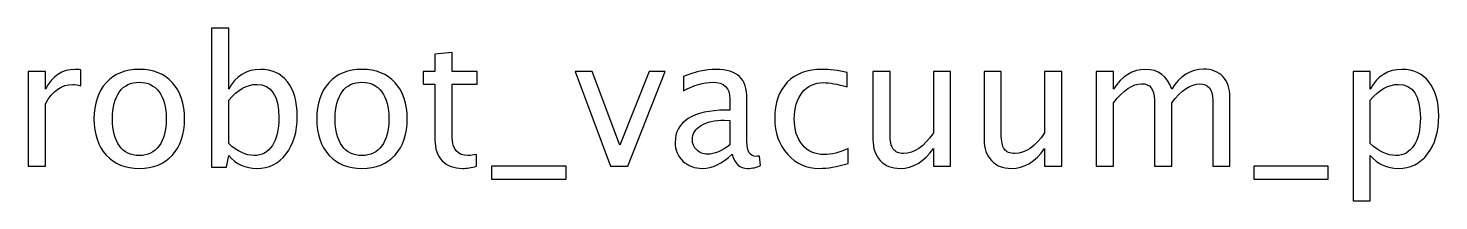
# Model space of a CAD drawing. Header units: centimetres. Extents: x -24.1 to 24.1, y -6.1 to 14.2.
# Drawn here: x -24.06 to -14.06, y 12.93 to 14.15 of the extents above; entities that cross this region are included whole.
import ezdxf

# ---------------------------------------------------------------- set-up
doc = ezdxf.new("R2010")
doc.units = ezdxf.units.CM
doc.header["$MEASUREMENT"] = 0
doc.layers.add('Layer 1', color=7, linetype='Continuous')

msp = doc.modelspace()

# ---------------------------------------------------------------- linework, layer by layer
at = {"layer": 'Layer 1'}
for points, knots in [([(-22.76051, 13.16282), (-22.76051, 13.16282), (-22.76051, 14.14961), (-22.76051, 14.14961), (-22.76051, 14.14961), (-22.76051, 14.14961), (-22.63859, 14.14961), (-22.63859, 14.14961), (-22.63859, 14.14961), (-22.63859, 14.14961), (-22.63859, 13.71633), (-22.63859, 13.71633), (-22.63859, 13.71633), (-22.58864, 13.81052), (-22.51349, 13.85751), (-22.41338, 13.85751), (-22.41338, 13.85751), (-22.33231, 13.85751), (-22.2686, 13.82809), (-22.22203, 13.76903), (-22.22203, 13.76903), (-22.17546, 13.70998), (-22.15218, 13.62933), (-22.15218, 13.5271), (-22.15218, 13.5271), (-22.15218, 13.41576), (-22.17864, 13.3258), (-22.23134, 13.25765), (-22.23134, 13.25765), (-22.28405, 13.18928), (-22.35347, 13.1552), (-22.43941, 13.1552), (-22.43941, 13.1552), (-22.51921, 13.1552), (-22.58567, 13.18568), (-22.63859, 13.24685), (-22.63859, 13.24685), (-22.63859, 13.24685), (-22.65341, 13.16282), (-22.65341, 13.16282), (-22.65341, 13.16282), (-22.65341, 13.16282), (-22.76051, 13.16282), (-22.76051, 13.16282)], [0, 0, 0, 0, 0.08333333, 0.08333333, 0.08333333, 0.08333333, 0.16666667, 0.16666667, 0.16666667, 0.16666667, 0.25, 0.25, 0.25, 0.25, 0.33333333, 0.33333333, 0.33333333, 0.33333333, 0.41666667, 0.41666667, 0.41666667, 0.41666667, 0.5, 0.5, 0.5, 0.5, 0.58333333, 0.58333333, 0.58333333, 0.58333333, 0.66666667, 0.66666667, 0.66666667, 0.66666667, 0.75, 0.75, 0.75, 0.75, 0.83333333, 0.83333333, 0.83333333, 0.83333333, 1, 1, 1, 1]), ([(-20.88007, 13.17065), (-20.91775, 13.16028), (-20.95055, 13.1552), (-20.97828, 13.1552), (-20.97828, 13.1552), (-21.04051, 13.1552), (-21.08898, 13.17298), (-21.1237, 13.20854), (-21.1237, 13.20854), (-21.15862, 13.2441), (-21.17598, 13.29342), (-21.17598, 13.35671), (-21.17598, 13.35671), (-21.17598, 13.35671), (-21.17598, 13.7521), (-21.17598, 13.7521), (-21.17598, 13.7521), (-21.17598, 13.7521), (-21.26022, 13.7521), (-21.26022, 13.7521), (-21.26022, 13.7521), (-21.26022, 13.7521), (-21.26022, 13.84354), (-21.26022, 13.84354), (-21.26022, 13.84354), (-21.26022, 13.84354), (-21.17598, 13.84354), (-21.17598, 13.84354), (-21.17598, 13.84354), (-21.17598, 13.84354), (-21.17598, 13.96525), (-21.17598, 13.96525), (-21.17598, 13.96525), (-21.17598, 13.96525), (-21.05406, 13.97689), (-21.05406, 13.97689), (-21.05406, 13.97689), (-21.05406, 13.97689), (-21.05406, 13.84354), (-21.05406, 13.84354), (-21.05406, 13.84354), (-21.05406, 13.84354), (-20.87753, 13.84354), (-20.87753, 13.84354), (-20.87753, 13.84354), (-20.87753, 13.84354), (-20.87753, 13.7521), (-20.87753, 13.7521), (-20.87753, 13.7521), (-20.87753, 13.7521), (-21.05406, 13.7521), (-21.05406, 13.7521), (-21.05406, 13.7521), (-21.05406, 13.7521), (-21.05406, 13.37872), (-21.05406, 13.37872), (-21.05406, 13.37872), (-21.05406, 13.29067), (-21.01575, 13.24664), (-20.93934, 13.24664), (-20.93934, 13.24664), (-20.92304, 13.24664), (-20.90335, 13.24939), (-20.88007, 13.25468), (-20.88007, 13.25468), (-20.88007, 13.25468), (-20.88007, 13.17065), (-20.88007, 13.17065)], [0, 0, 0, 0, 0.05555556, 0.05555556, 0.05555556, 0.05555556, 0.11111111, 0.11111111, 0.11111111, 0.11111111, 0.16666667, 0.16666667, 0.16666667, 0.16666667, 0.22222222, 0.22222222, 0.22222222, 0.22222222, 0.27777778, 0.27777778, 0.27777778, 0.27777778, 0.33333333, 0.33333333, 0.33333333, 0.33333333, 0.38888889, 0.38888889, 0.38888889, 0.38888889, 0.44444444, 0.44444444, 0.44444444, 0.44444444, 0.5, 0.5, 0.5, 0.5, 0.55555556, 0.55555556, 0.55555556, 0.55555556, 0.61111111, 0.61111111, 0.61111111, 0.61111111, 0.66666667, 0.66666667, 0.66666667, 0.66666667, 0.72222222, 0.72222222, 0.72222222, 0.72222222, 0.77777778, 0.77777778, 0.77777778, 0.77777778, 0.83333333, 0.83333333, 0.83333333, 0.83333333, 0.88888889, 0.88888889, 0.88888889, 0.88888889, 1, 1, 1, 1]), ([(-24.06035, 13.17044), (-24.06035, 13.17044), (-24.06035, 13.84354), (-24.06035, 13.84354), (-24.06035, 13.84354), (-24.06035, 13.84354), (-23.93843, 13.84354), (-23.93843, 13.84354), (-23.93843, 13.84354), (-23.93843, 13.84354), (-23.93843, 13.71633), (-23.93843, 13.71633), (-23.93843, 13.71633), (-23.88996, 13.81052), (-23.81968, 13.85751), (-23.7274, 13.85751), (-23.7274, 13.85751), (-23.71491, 13.85751), (-23.70179, 13.85645), (-23.68824, 13.85434), (-23.68824, 13.85434), (-23.68824, 13.85434), (-23.68824, 13.74025), (-23.68824, 13.74025), (-23.68824, 13.74025), (-23.70941, 13.74723), (-23.72803, 13.75083), (-23.74412, 13.75083), (-23.74412, 13.75083), (-23.82159, 13.75083), (-23.88636, 13.70511), (-23.93843, 13.61346), (-23.93843, 13.61346), (-23.93843, 13.61346), (-23.93843, 13.17044), (-23.93843, 13.17044), (-23.93843, 13.17044), (-23.93843, 13.17044), (-24.06035, 13.17044), (-24.06035, 13.17044)], [0, 0, 0, 0, 0.09090909, 0.09090909, 0.09090909, 0.09090909, 0.18181818, 0.18181818, 0.18181818, 0.18181818, 0.27272727, 0.27272727, 0.27272727, 0.27272727, 0.36363636, 0.36363636, 0.36363636, 0.36363636, 0.45454545, 0.45454545, 0.45454545, 0.45454545, 0.54545455, 0.54545455, 0.54545455, 0.54545455, 0.63636364, 0.63636364, 0.63636364, 0.63636364, 0.72727273, 0.72727273, 0.72727273, 0.72727273, 0.81818182, 0.81818182, 0.81818182, 0.81818182, 1, 1, 1, 1]), ([(-23.27274, 13.1552), (-23.37159, 13.1552), (-23.4499, 13.18674), (-23.50748, 13.24982), (-23.50748, 13.24982), (-23.56526, 13.31289), (-23.59405, 13.39862), (-23.59405, 13.50678), (-23.59405, 13.50678), (-23.59405, 13.61473), (-23.56526, 13.70024), (-23.50748, 13.76311), (-23.50748, 13.76311), (-23.4499, 13.82597), (-23.37159, 13.85751), (-23.27274, 13.85751), (-23.27274, 13.85751), (-23.17389, 13.85751), (-23.09557, 13.82597), (-23.038, 13.76311), (-23.038, 13.76311), (-22.98022, 13.70024), (-22.95143, 13.61473), (-22.95143, 13.50678), (-22.95143, 13.50678), (-22.95143, 13.39862), (-22.98022, 13.31289), (-23.038, 13.24982), (-23.038, 13.24982), (-23.09557, 13.18674), (-23.17389, 13.1552), (-23.27274, 13.1552)], [0, 0, 0, 0, 0.11111111, 0.11111111, 0.11111111, 0.11111111, 0.22222222, 0.22222222, 0.22222222, 0.22222222, 0.33333333, 0.33333333, 0.33333333, 0.33333333, 0.44444444, 0.44444444, 0.44444444, 0.44444444, 0.55555556, 0.55555556, 0.55555556, 0.55555556, 0.66666667, 0.66666667, 0.66666667, 0.66666667, 0.77777778, 0.77777778, 0.77777778, 0.77777778, 1, 1, 1, 1]), ([(-21.69329, 13.1552), (-21.79214, 13.1552), (-21.87045, 13.18674), (-21.92803, 13.24982), (-21.92803, 13.24982), (-21.98581, 13.31289), (-22.0146, 13.39862), (-22.0146, 13.50678), (-22.0146, 13.50678), (-22.0146, 13.61473), (-21.98581, 13.70024), (-21.92803, 13.76311), (-21.92803, 13.76311), (-21.87045, 13.82597), (-21.79214, 13.85751), (-21.69329, 13.85751), (-21.69329, 13.85751), (-21.59444, 13.85751), (-21.51612, 13.82597), (-21.45855, 13.76311), (-21.45855, 13.76311), (-21.40077, 13.70024), (-21.37198, 13.61473), (-21.37198, 13.50678), (-21.37198, 13.50678), (-21.37198, 13.39862), (-21.40077, 13.31289), (-21.45855, 13.24982), (-21.45855, 13.24982), (-21.51612, 13.18674), (-21.59444, 13.1552), (-21.69329, 13.1552)], [0, 0, 0, 0, 0.11111111, 0.11111111, 0.11111111, 0.11111111, 0.22222222, 0.22222222, 0.22222222, 0.22222222, 0.33333333, 0.33333333, 0.33333333, 0.33333333, 0.44444444, 0.44444444, 0.44444444, 0.44444444, 0.55555556, 0.55555556, 0.55555556, 0.55555556, 0.66666667, 0.66666667, 0.66666667, 0.66666667, 0.77777778, 0.77777778, 0.77777778, 0.77777778, 1, 1, 1, 1]), ([(-19.93096, 13.17044), (-19.93096, 13.17044), (-20.18157, 13.84354), (-20.18157, 13.84354), (-20.18157, 13.84354), (-20.18157, 13.84354), (-20.05965, 13.84354), (-20.05965, 13.84354), (-20.05965, 13.84354), (-20.05965, 13.84354), (-19.86428, 13.32051), (-19.86428, 13.32051), (-19.86428, 13.32051), (-19.86428, 13.32051), (-19.65748, 13.84354), (-19.65748, 13.84354), (-19.65748, 13.84354), (-19.65748, 13.84354), (-19.54276, 13.84354), (-19.54276, 13.84354), (-19.54276, 13.84354), (-19.54276, 13.84354), (-19.80882, 13.17044), (-19.80882, 13.17044), (-19.80882, 13.17044), (-19.80882, 13.17044), (-19.93096, 13.17044), (-19.93096, 13.17044)], [0, 0, 0, 0, 0.125, 0.125, 0.125, 0.125, 0.25, 0.25, 0.25, 0.25, 0.375, 0.375, 0.375, 0.375, 0.5, 0.5, 0.5, 0.5, 0.625, 0.625, 0.625, 0.625, 0.75, 0.75, 0.75, 0.75, 1, 1, 1, 1]), ([(-19.06693, 13.25617), (-19.14016, 13.18886), (-19.21065, 13.1552), (-19.27838, 13.1552), (-19.27838, 13.1552), (-19.33405, 13.1552), (-19.38041, 13.17256), (-19.41702, 13.20748), (-19.41702, 13.20748), (-19.45385, 13.24241), (-19.47227, 13.28643), (-19.47227, 13.33956), (-19.47227, 13.33956), (-19.47227, 13.41301), (-19.44137, 13.46953), (-19.37956, 13.5089), (-19.37956, 13.5089), (-19.31775, 13.54827), (-19.22906, 13.56795), (-19.11349, 13.56795), (-19.11349, 13.56795), (-19.11349, 13.56795), (-19.08492, 13.56795), (-19.08492, 13.56795), (-19.08492, 13.56795), (-19.08492, 13.56795), (-19.08492, 13.64902), (-19.08492, 13.64902), (-19.08492, 13.64902), (-19.08492, 13.72712), (-19.12556, 13.76607), (-19.20705, 13.76607), (-19.20705, 13.76607), (-19.27013, 13.76607), (-19.33913, 13.74617), (-19.41385, 13.70638), (-19.41385, 13.70638), (-19.41385, 13.70638), (-19.41385, 13.80671), (-19.41385, 13.80671), (-19.41385, 13.80671), (-19.33172, 13.84058), (-19.25425, 13.85751), (-19.18165, 13.85751), (-19.18165, 13.85751), (-19.10693, 13.85751), (-19.05169, 13.84058), (-19.01634, 13.8065), (-19.01634, 13.8065), (-18.98078, 13.77242), (-18.963, 13.71993), (-18.963, 13.64902), (-18.963, 13.64902), (-18.963, 13.64902), (-18.963, 13.34485), (-18.963, 13.34485), (-18.963, 13.34485), (-18.963, 13.27522), (-18.94162, 13.24029), (-18.89865, 13.24029), (-18.89865, 13.24029), (-18.89336, 13.24029), (-18.88553, 13.24114), (-18.87516, 13.24283), (-18.87516, 13.24283), (-18.87516, 13.24283), (-18.86648, 13.1751), (-18.86648, 13.1751), (-18.86648, 13.1751), (-18.89421, 13.16176), (-18.92469, 13.1552), (-18.95813, 13.1552), (-18.95813, 13.1552), (-19.01507, 13.1552), (-19.05126, 13.18886), (-19.06693, 13.25617)], [0, 0, 0, 0, 0.05, 0.05, 0.05, 0.05, 0.1, 0.1, 0.1, 0.1, 0.15, 0.15, 0.15, 0.15, 0.2, 0.2, 0.2, 0.2, 0.25, 0.25, 0.25, 0.25, 0.3, 0.3, 0.3, 0.3, 0.35, 0.35, 0.35, 0.35, 0.4, 0.4, 0.4, 0.4, 0.45, 0.45, 0.45, 0.45, 0.5, 0.5, 0.5, 0.5, 0.55, 0.55, 0.55, 0.55, 0.6, 0.6, 0.6, 0.6, 0.65, 0.65, 0.65, 0.65, 0.7, 0.7, 0.7, 0.7, 0.75, 0.75, 0.75, 0.75, 0.8, 0.8, 0.8, 0.8, 0.85, 0.85, 0.85, 0.85, 0.9, 0.9, 0.9, 0.9, 1, 1, 1, 1]), ([(-18.24524, 13.19076), (-18.32419, 13.16705), (-18.39235, 13.1552), (-18.44971, 13.1552), (-18.44971, 13.1552), (-18.54073, 13.1552), (-18.61608, 13.18886), (-18.67598, 13.25595), (-18.67598, 13.25595), (-18.73588, 13.32326), (-18.76594, 13.40814), (-18.76594, 13.51038), (-18.76594, 13.51038), (-18.76594, 13.6196), (-18.73631, 13.7049), (-18.67704, 13.76586), (-18.67704, 13.76586), (-18.61777, 13.82703), (-18.53501, 13.85751), (-18.42875, 13.85751), (-18.42875, 13.85751), (-18.37647, 13.85751), (-18.31763, 13.85031), (-18.25286, 13.83592), (-18.25286, 13.83592), (-18.25286, 13.83592), (-18.25286, 13.73305), (-18.25286, 13.73305), (-18.25286, 13.73305), (-18.32165, 13.75337), (-18.37774, 13.76353), (-18.42092, 13.76353), (-18.42092, 13.76353), (-18.48358, 13.76353), (-18.53374, 13.74004), (-18.57121, 13.69326), (-18.57121, 13.69326), (-18.60867, 13.64648), (-18.62751, 13.58404), (-18.62751, 13.50614), (-18.62751, 13.50614), (-18.62751, 13.43058), (-18.60804, 13.36962), (-18.5693, 13.32284), (-18.5693, 13.32284), (-18.53057, 13.27627), (-18.47998, 13.25299), (-18.41711, 13.25299), (-18.41711, 13.25299), (-18.36144, 13.25299), (-18.30429, 13.26738), (-18.24524, 13.29617), (-18.24524, 13.29617), (-18.24524, 13.29617), (-18.24524, 13.19076), (-18.24524, 13.19076)], [0, 0, 0, 0, 0.06666667, 0.06666667, 0.06666667, 0.06666667, 0.13333333, 0.13333333, 0.13333333, 0.13333333, 0.2, 0.2, 0.2, 0.2, 0.26666667, 0.26666667, 0.26666667, 0.26666667, 0.33333333, 0.33333333, 0.33333333, 0.33333333, 0.4, 0.4, 0.4, 0.4, 0.46666667, 0.46666667, 0.46666667, 0.46666667, 0.53333333, 0.53333333, 0.53333333, 0.53333333, 0.6, 0.6, 0.6, 0.6, 0.66666667, 0.66666667, 0.66666667, 0.66666667, 0.73333333, 0.73333333, 0.73333333, 0.73333333, 0.8, 0.8, 0.8, 0.8, 0.86666667, 0.86666667, 0.86666667, 0.86666667, 1, 1, 1, 1]), ([(-17.64051, 13.17044), (-17.64051, 13.17044), (-17.64051, 13.29702), (-17.64051, 13.29702), (-17.64051, 13.29702), (-17.70549, 13.2024), (-17.78444, 13.1552), (-17.87715, 13.1552), (-17.87715, 13.1552), (-17.936, 13.1552), (-17.98277, 13.17362), (-18.01749, 13.21066), (-18.01749, 13.21066), (-18.05241, 13.2477), (-18.06977, 13.29744), (-18.06977, 13.36031), (-18.06977, 13.36031), (-18.06977, 13.36031), (-18.06977, 13.84354), (-18.06977, 13.84354), (-18.06977, 13.84354), (-18.06977, 13.84354), (-17.94785, 13.84354), (-17.94785, 13.84354), (-17.94785, 13.84354), (-17.94785, 13.84354), (-17.94785, 13.4001), (-17.94785, 13.4001), (-17.94785, 13.4001), (-17.94785, 13.34951), (-17.94044, 13.31374), (-17.92584, 13.29257), (-17.92584, 13.29257), (-17.91102, 13.27119), (-17.88647, 13.26061), (-17.85196, 13.26061), (-17.85196, 13.26061), (-17.77746, 13.26061), (-17.70676, 13.30951), (-17.64051, 13.40751), (-17.64051, 13.40751), (-17.64051, 13.40751), (-17.64051, 13.84354), (-17.64051, 13.84354), (-17.64051, 13.84354), (-17.64051, 13.84354), (-17.51859, 13.84354), (-17.51859, 13.84354), (-17.51859, 13.84354), (-17.51859, 13.84354), (-17.51859, 13.17044), (-17.51859, 13.17044), (-17.51859, 13.17044), (-17.51859, 13.17044), (-17.64051, 13.17044), (-17.64051, 13.17044)], [0, 0, 0, 0, 0.06666667, 0.06666667, 0.06666667, 0.06666667, 0.13333333, 0.13333333, 0.13333333, 0.13333333, 0.2, 0.2, 0.2, 0.2, 0.26666667, 0.26666667, 0.26666667, 0.26666667, 0.33333333, 0.33333333, 0.33333333, 0.33333333, 0.4, 0.4, 0.4, 0.4, 0.46666667, 0.46666667, 0.46666667, 0.46666667, 0.53333333, 0.53333333, 0.53333333, 0.53333333, 0.6, 0.6, 0.6, 0.6, 0.66666667, 0.66666667, 0.66666667, 0.66666667, 0.73333333, 0.73333333, 0.73333333, 0.73333333, 0.8, 0.8, 0.8, 0.8, 0.86666667, 0.86666667, 0.86666667, 0.86666667, 1, 1, 1, 1]), ([(-16.85226, 13.17044), (-16.85226, 13.17044), (-16.85226, 13.29702), (-16.85226, 13.29702), (-16.85226, 13.29702), (-16.91724, 13.2024), (-16.99619, 13.1552), (-17.0889, 13.1552), (-17.0889, 13.1552), (-17.14775, 13.1552), (-17.19452, 13.17362), (-17.22924, 13.21066), (-17.22924, 13.21066), (-17.26416, 13.2477), (-17.28152, 13.29744), (-17.28152, 13.36031), (-17.28152, 13.36031), (-17.28152, 13.36031), (-17.28152, 13.84354), (-17.28152, 13.84354), (-17.28152, 13.84354), (-17.28152, 13.84354), (-17.1596, 13.84354), (-17.1596, 13.84354), (-17.1596, 13.84354), (-17.1596, 13.84354), (-17.1596, 13.4001), (-17.1596, 13.4001), (-17.1596, 13.4001), (-17.1596, 13.34951), (-17.15219, 13.31374), (-17.13759, 13.29257), (-17.13759, 13.29257), (-17.12277, 13.27119), (-17.09822, 13.26061), (-17.06371, 13.26061), (-17.06371, 13.26061), (-16.98921, 13.26061), (-16.91851, 13.30951), (-16.85226, 13.40751), (-16.85226, 13.40751), (-16.85226, 13.40751), (-16.85226, 13.84354), (-16.85226, 13.84354), (-16.85226, 13.84354), (-16.85226, 13.84354), (-16.73034, 13.84354), (-16.73034, 13.84354), (-16.73034, 13.84354), (-16.73034, 13.84354), (-16.73034, 13.17044), (-16.73034, 13.17044), (-16.73034, 13.17044), (-16.73034, 13.17044), (-16.85226, 13.17044), (-16.85226, 13.17044)], [0, 0, 0, 0, 0.06666667, 0.06666667, 0.06666667, 0.06666667, 0.13333333, 0.13333333, 0.13333333, 0.13333333, 0.2, 0.2, 0.2, 0.2, 0.26666667, 0.26666667, 0.26666667, 0.26666667, 0.33333333, 0.33333333, 0.33333333, 0.33333333, 0.4, 0.4, 0.4, 0.4, 0.46666667, 0.46666667, 0.46666667, 0.46666667, 0.53333333, 0.53333333, 0.53333333, 0.53333333, 0.6, 0.6, 0.6, 0.6, 0.66666667, 0.66666667, 0.66666667, 0.66666667, 0.73333333, 0.73333333, 0.73333333, 0.73333333, 0.8, 0.8, 0.8, 0.8, 0.86666667, 0.86666667, 0.86666667, 0.86666667, 1, 1, 1, 1]), ([(-16.48565, 13.17044), (-16.48565, 13.17044), (-16.48565, 13.84354), (-16.48565, 13.84354), (-16.48565, 13.84354), (-16.48565, 13.84354), (-16.36373, 13.84354), (-16.36373, 13.84354), (-16.36373, 13.84354), (-16.36373, 13.84354), (-16.36373, 13.71633), (-16.36373, 13.71633), (-16.36373, 13.71633), (-16.30425, 13.81052), (-16.22805, 13.85751), (-16.13471, 13.85751), (-16.13471, 13.85751), (-16.04475, 13.85751), (-15.98358, 13.81052), (-15.95098, 13.71633), (-15.95098, 13.71633), (-15.89319, 13.81137), (-15.81784, 13.85878), (-15.72534, 13.85878), (-15.72534, 13.85878), (-15.66629, 13.85878), (-15.62036, 13.84142), (-15.58755, 13.8065), (-15.58755, 13.8065), (-15.55474, 13.77157), (-15.53823, 13.72268), (-15.53823, 13.65981), (-15.53823, 13.65981), (-15.53823, 13.65981), (-15.53823, 13.17044), (-15.53823, 13.17044), (-15.53823, 13.17044), (-15.53823, 13.17044), (-15.66015, 13.17044), (-15.66015, 13.17044), (-15.66015, 13.17044), (-15.66015, 13.17044), (-15.66015, 13.63971), (-15.66015, 13.63971), (-15.66015, 13.63971), (-15.66015, 13.71633), (-15.69063, 13.75464), (-15.75159, 13.75464), (-15.75159, 13.75464), (-15.81488, 13.75464), (-15.88134, 13.70998), (-15.95098, 13.62044), (-15.95098, 13.62044), (-15.95098, 13.62044), (-15.95098, 13.17044), (-15.95098, 13.17044), (-15.95098, 13.17044), (-15.95098, 13.17044), (-16.0729, 13.17044), (-16.0729, 13.17044), (-16.0729, 13.17044), (-16.0729, 13.17044), (-16.0729, 13.64013), (-16.0729, 13.64013), (-16.0729, 13.64013), (-16.0729, 13.71739), (-16.1038, 13.75591), (-16.16582, 13.75591), (-16.16582, 13.75591), (-16.22742, 13.75591), (-16.29346, 13.71104), (-16.36373, 13.62108), (-16.36373, 13.62108), (-16.36373, 13.62108), (-16.36373, 13.17044), (-16.36373, 13.17044), (-16.36373, 13.17044), (-16.36373, 13.17044), (-16.48565, 13.17044), (-16.48565, 13.17044)], [0, 0, 0, 0, 0.04761905, 0.04761905, 0.04761905, 0.04761905, 0.0952381, 0.0952381, 0.0952381, 0.0952381, 0.14285714, 0.14285714, 0.14285714, 0.14285714, 0.19047619, 0.19047619, 0.19047619, 0.19047619, 0.23809524, 0.23809524, 0.23809524, 0.23809524, 0.28571429, 0.28571429, 0.28571429, 0.28571429, 0.33333333, 0.33333333, 0.33333333, 0.33333333, 0.38095238, 0.38095238, 0.38095238, 0.38095238, 0.42857143, 0.42857143, 0.42857143, 0.42857143, 0.47619048, 0.47619048, 0.47619048, 0.47619048, 0.52380952, 0.52380952, 0.52380952, 0.52380952, 0.57142857, 0.57142857, 0.57142857, 0.57142857, 0.61904762, 0.61904762, 0.61904762, 0.61904762, 0.66666667, 0.66666667, 0.66666667, 0.66666667, 0.71428571, 0.71428571, 0.71428571, 0.71428571, 0.76190476, 0.76190476, 0.76190476, 0.76190476, 0.80952381, 0.80952381, 0.80952381, 0.80952381, 0.85714286, 0.85714286, 0.85714286, 0.85714286, 0.9047619, 0.9047619, 0.9047619, 0.9047619, 1, 1, 1, 1]), ([(-14.66489, 12.92533), (-14.66489, 12.92533), (-14.66489, 13.84354), (-14.66489, 13.84354), (-14.66489, 13.84354), (-14.66489, 13.84354), (-14.54297, 13.84354), (-14.54297, 13.84354), (-14.54297, 13.84354), (-14.54297, 13.84354), (-14.54297, 13.71633), (-14.54297, 13.71633), (-14.54297, 13.71633), (-14.49302, 13.81052), (-14.41787, 13.85751), (-14.31776, 13.85751), (-14.31776, 13.85751), (-14.23669, 13.85751), (-14.17298, 13.82809), (-14.12641, 13.76903), (-14.12641, 13.76903), (-14.07984, 13.70998), (-14.05656, 13.62933), (-14.05656, 13.5271), (-14.05656, 13.5271), (-14.05656, 13.41576), (-14.08302, 13.3258), (-14.13572, 13.25765), (-14.13572, 13.25765), (-14.18843, 13.18928), (-14.25785, 13.1552), (-14.34379, 13.1552), (-14.34379, 13.1552), (-14.42359, 13.1552), (-14.49005, 13.18568), (-14.54297, 13.24685), (-14.54297, 13.24685), (-14.54297, 13.24685), (-14.54297, 12.92533), (-14.54297, 12.92533), (-14.54297, 12.92533), (-14.54297, 12.92533), (-14.66489, 12.92533), (-14.66489, 12.92533)], [0, 0, 0, 0, 0.08333333, 0.08333333, 0.08333333, 0.08333333, 0.16666667, 0.16666667, 0.16666667, 0.16666667, 0.25, 0.25, 0.25, 0.25, 0.33333333, 0.33333333, 0.33333333, 0.33333333, 0.41666667, 0.41666667, 0.41666667, 0.41666667, 0.5, 0.5, 0.5, 0.5, 0.58333333, 0.58333333, 0.58333333, 0.58333333, 0.66666667, 0.66666667, 0.66666667, 0.66666667, 0.75, 0.75, 0.75, 0.75, 0.83333333, 0.83333333, 0.83333333, 0.83333333, 1, 1, 1, 1]), ([(-23.27295, 13.24664), (-23.21263, 13.24664), (-23.16564, 13.26929), (-23.13219, 13.3148), (-23.13219, 13.3148), (-23.09896, 13.36009), (-23.08224, 13.42423), (-23.08224, 13.50678), (-23.08224, 13.50678), (-23.08224, 13.58912), (-23.09896, 13.65304), (-23.13219, 13.69834), (-23.13219, 13.69834), (-23.16564, 13.74342), (-23.21263, 13.76607), (-23.27295, 13.76607), (-23.27295, 13.76607), (-23.33349, 13.76607), (-23.38048, 13.74342), (-23.4135, 13.69834), (-23.4135, 13.69834), (-23.44673, 13.65304), (-23.46324, 13.58912), (-23.46324, 13.50678), (-23.46324, 13.50678), (-23.46324, 13.42423), (-23.44673, 13.36009), (-23.4135, 13.3148), (-23.4135, 13.3148), (-23.38048, 13.26929), (-23.33349, 13.24664), (-23.27295, 13.24664)], [0, 0, 0, 0, 0.11111111, 0.11111111, 0.11111111, 0.11111111, 0.22222222, 0.22222222, 0.22222222, 0.22222222, 0.33333333, 0.33333333, 0.33333333, 0.33333333, 0.44444444, 0.44444444, 0.44444444, 0.44444444, 0.55555556, 0.55555556, 0.55555556, 0.55555556, 0.66666667, 0.66666667, 0.66666667, 0.66666667, 0.77777778, 0.77777778, 0.77777778, 0.77777778, 1, 1, 1, 1]), ([(-22.63859, 13.33088), (-22.57572, 13.27479), (-22.51582, 13.24664), (-22.45888, 13.24664), (-22.45888, 13.24664), (-22.40279, 13.24664), (-22.3594, 13.27014), (-22.32892, 13.31691), (-22.32892, 13.31691), (-22.29823, 13.36369), (-22.28299, 13.42952), (-22.28299, 13.51461), (-22.28299, 13.51461), (-22.28299, 13.67209), (-22.33506, 13.75083), (-22.4392, 13.75083), (-22.4392, 13.75083), (-22.50736, 13.75083), (-22.57382, 13.714), (-22.63859, 13.64013), (-22.63859, 13.64013), (-22.63859, 13.64013), (-22.63859, 13.33088), (-22.63859, 13.33088)], [0, 0, 0, 0, 0.14285714, 0.14285714, 0.14285714, 0.14285714, 0.28571429, 0.28571429, 0.28571429, 0.28571429, 0.42857143, 0.42857143, 0.42857143, 0.42857143, 0.57142857, 0.57142857, 0.57142857, 0.57142857, 0.71428571, 0.71428571, 0.71428571, 0.71428571, 1, 1, 1, 1]), ([(-21.6935, 13.24664), (-21.63318, 13.24664), (-21.58619, 13.26929), (-21.55274, 13.3148), (-21.55274, 13.3148), (-21.51951, 13.36009), (-21.50279, 13.42423), (-21.50279, 13.50678), (-21.50279, 13.50678), (-21.50279, 13.58912), (-21.51951, 13.65304), (-21.55274, 13.69834), (-21.55274, 13.69834), (-21.58619, 13.74342), (-21.63318, 13.76607), (-21.6935, 13.76607), (-21.6935, 13.76607), (-21.75404, 13.76607), (-21.80103, 13.74342), (-21.83405, 13.69834), (-21.83405, 13.69834), (-21.86728, 13.65304), (-21.88379, 13.58912), (-21.88379, 13.50678), (-21.88379, 13.50678), (-21.88379, 13.42423), (-21.86728, 13.36009), (-21.83405, 13.3148), (-21.83405, 13.3148), (-21.80103, 13.26929), (-21.75404, 13.24664), (-21.6935, 13.24664)], [0, 0, 0, 0, 0.11111111, 0.11111111, 0.11111111, 0.11111111, 0.22222222, 0.22222222, 0.22222222, 0.22222222, 0.33333333, 0.33333333, 0.33333333, 0.33333333, 0.44444444, 0.44444444, 0.44444444, 0.44444444, 0.55555556, 0.55555556, 0.55555556, 0.55555556, 0.66666667, 0.66666667, 0.66666667, 0.66666667, 0.77777778, 0.77777778, 0.77777778, 0.77777778, 1, 1, 1, 1]), ([(-14.54297, 13.33088), (-14.4801, 13.27479), (-14.4202, 13.24664), (-14.36326, 13.24664), (-14.36326, 13.24664), (-14.30717, 13.24664), (-14.26378, 13.27014), (-14.2333, 13.31691), (-14.2333, 13.31691), (-14.20261, 13.36369), (-14.18737, 13.42952), (-14.18737, 13.51461), (-14.18737, 13.51461), (-14.18737, 13.67209), (-14.23944, 13.75083), (-14.34358, 13.75083), (-14.34358, 13.75083), (-14.41174, 13.75083), (-14.4782, 13.714), (-14.54297, 13.64013), (-14.54297, 13.64013), (-14.54297, 13.64013), (-14.54297, 13.33088), (-14.54297, 13.33088)], [0, 0, 0, 0, 0.14285714, 0.14285714, 0.14285714, 0.14285714, 0.28571429, 0.28571429, 0.28571429, 0.28571429, 0.42857143, 0.42857143, 0.42857143, 0.42857143, 0.57142857, 0.57142857, 0.57142857, 0.57142857, 0.71428571, 0.71428571, 0.71428571, 0.71428571, 1, 1, 1, 1]), ([(-19.08492, 13.32263), (-19.08492, 13.32263), (-19.08492, 13.49556), (-19.08492, 13.49556), (-19.08492, 13.49556), (-19.08492, 13.49556), (-19.12408, 13.49683), (-19.12408, 13.49683), (-19.12408, 13.49683), (-19.19181, 13.49683), (-19.24642, 13.48434), (-19.28812, 13.45937), (-19.28812, 13.45937), (-19.32961, 13.43418), (-19.35035, 13.40095), (-19.35035, 13.35946), (-19.35035, 13.35946), (-19.35035, 13.33046), (-19.33998, 13.30591), (-19.31945, 13.2858), (-19.31945, 13.2858), (-19.2987, 13.26569), (-19.27351, 13.25553), (-19.24367, 13.25553), (-19.24367, 13.25553), (-19.19287, 13.25553), (-19.13995, 13.27797), (-19.08492, 13.32263)], [0, 0, 0, 0, 0.125, 0.125, 0.125, 0.125, 0.25, 0.25, 0.25, 0.25, 0.375, 0.375, 0.375, 0.375, 0.5, 0.5, 0.5, 0.5, 0.625, 0.625, 0.625, 0.625, 0.75, 0.75, 0.75, 0.75, 1, 1, 1, 1]), ([(-20.77466, 13.079), (-20.77466, 13.079), (-20.77466, 13.17044), (-20.77466, 13.17044), (-20.77466, 13.17044), (-20.77466, 13.17044), (-20.24634, 13.17044), (-20.24634, 13.17044), (-20.24634, 13.17044), (-20.24634, 13.17044), (-20.24634, 13.079), (-20.24634, 13.079), (-20.24634, 13.079), (-20.24634, 13.079), (-20.77466, 13.079), (-20.77466, 13.079)], [0, 0, 0, 0, 0.2, 0.2, 0.2, 0.2, 0.4, 0.4, 0.4, 0.4, 0.6, 0.6, 0.6, 0.6, 1, 1, 1, 1]), ([(-15.36847, 13.079), (-15.36847, 13.079), (-15.36847, 13.17044), (-15.36847, 13.17044), (-15.36847, 13.17044), (-15.36847, 13.17044), (-14.84015, 13.17044), (-14.84015, 13.17044), (-14.84015, 13.17044), (-14.84015, 13.17044), (-14.84015, 13.079), (-14.84015, 13.079), (-14.84015, 13.079), (-14.84015, 13.079), (-15.36847, 13.079), (-15.36847, 13.079)], [0, 0, 0, 0, 0.2, 0.2, 0.2, 0.2, 0.4, 0.4, 0.4, 0.4, 0.6, 0.6, 0.6, 0.6, 1, 1, 1, 1])]:
    msp.add_open_spline(points, degree=3, knots=knots, dxfattribs=at)

doc.saveas('drawing.dxf')
